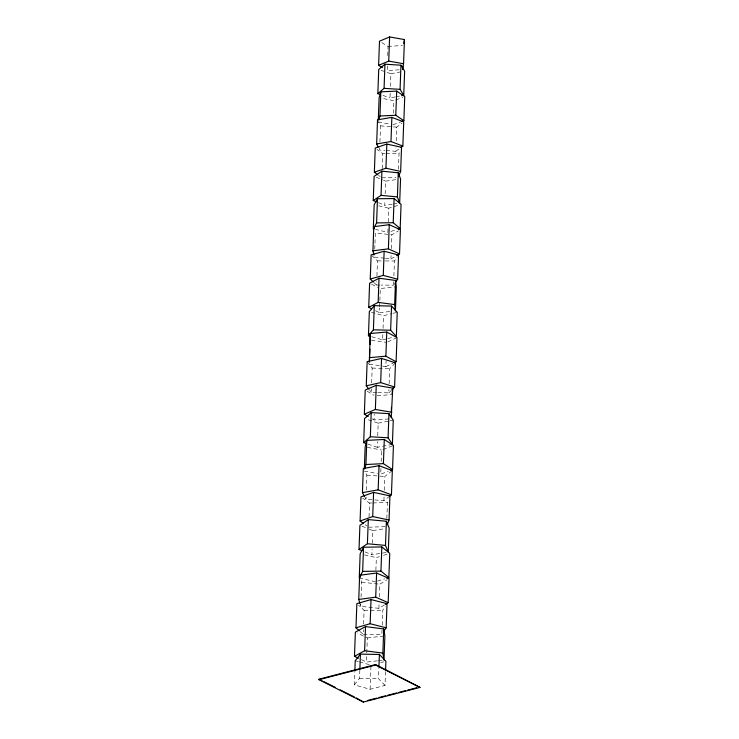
<?xml version="1.0" encoding="UTF-8"?>
<svg xmlns="http://www.w3.org/2000/svg" width="739" height="739" viewBox="0 0 739 739"><rect width="100%" height="100%" fill="white"/><g stroke="black" fill="none" stroke-linecap="round" stroke-linejoin="round"><path stroke-width="0.55" stroke-dasharray="3.69 2.77" d="M385.536 671.622L385.028 685.423L370.1 689.293L354.341 684.877L354.803 672.222M384.465 604.936L378.904 608.336L360.724 606.34L360.808 604.04M361.057 597.14L361.611 582.193L361.048 580.217M374.765 249.034L374.932 244.433M374.978 243.279L375.357 232.933L391.799 234.826L398.497 230.864M389.767 496.1L383.92 500.636L365.99 499.296L366.073 496.996M366.332 490.096L366.877 475.149L364.844 471.343M354.341 684.877L359.533 678.282L359.828 670.236M379.717 147.708L379.634 150.008L385.028 150.442M379.929 141.953L380.52 125.852L378.525 121.833M376.761 392.418L371.283 392.206L371.412 388.751M371.625 383.005L372.17 368.05L367.144 361.676M382.035 629.822L381.86 634.422L363.218 634.404L363.385 629.804M363.597 624.058L364.096 610.248L358.47 605.102M379.985 285.069L376.594 285.051L376.724 281.596M376.927 275.85L377.481 260.895L371.92 255.62M369.02 516.866L369.528 503.065L362.683 498.095M382.229 168.64L382.784 153.684L376.918 149.287M388.797 418.939L374.045 419.974L374.257 414.219M387.347 65.974L387.171 70.575L399.291 69.799M387.726 55.628L388.058 46.428L381.398 42.345M377.417 660.832L366.452 662.079L366.747 654.024M366.793 652.879L367.338 637.923L357.362 633.12M389.721 311.562L379.421 312.671L379.587 308.071M379.624 306.916L380.308 288.515L396.326 286.787M386.091 552.541L371.911 554.73L372.123 548.985M372.336 543.23L372.798 530.574L367.837 528.57M392.206 204.204L384.742 205.313L384.908 200.712M385.167 193.812L385.629 181.166L383.541 180.288M392.391 444.315L377.306 447.326L377.518 441.58M377.731 435.825L378.192 423.179L366.664 419.235M395.291 96.892L390.007 97.908L390.22 92.153M390.432 86.408L390.894 73.752L380.761 70.196M371.717 336.735L382.626 339.875L382.885 332.975M383.051 328.375L383.513 315.719L391.956 313.604M370.1 689.293L370.987 665.137M387.993 228.914L387.864 232.369L375.532 229.404M388.243 222.014L388.751 208.213L399.014 205.045M375.883 570.277L376.345 557.631L379.44 556.643M393.425 113.316L393.887 100.67L382.275 98.379M380.936 468.471L380.724 474.216L388.252 471.288M381.185 461.57L381.61 450.069L393.434 445.46M382.571 366.119L385.878 366.618L386.091 360.863M385.435 258.345L390.913 258.973L391.042 255.528M391.291 248.627L391.799 234.826M378.904 608.336L379.07 603.735M379.329 596.835L379.791 584.179L387.199 579.653M386.109 150.525L395.827 151.301L395.947 147.846M396.206 140.946L396.714 127.145L401.97 123.219M383.92 500.636L384.086 496.035M384.298 490.29L384.807 476.489L392.326 470.651M377.851 392.464L388.806 392.908L388.926 389.453M389.139 383.707L389.684 368.752L395.485 362.821M385.028 685.423L378.497 678.624L378.876 668.268M393.582 283.998L393.665 281.698M393.878 275.952L394.432 260.996L397.37 256.729M398.432 169.323L399.023 153.222L399.864 151.246M382.202 625.222L382.747 610.266L385.195 606.488M386.839 518.556L387.43 502.455L388.141 500.571M394.718 283.443L393.545 285.152L381.112 285.078M388.806 392.908L390.977 390.682M395.827 151.301L399.328 148.687M390.913 258.973L395.698 256.147M387.781 341.972L396.982 337.584M385.878 366.618L393.037 363.2M395.864 99.922L402.773 97.308M393 124.817L400.898 121.833M383.559 555.331L387.689 554.019M377.518 581.122L384.742 578.822M390.94 231.418L396.076 229.829M380.585 662.652L383.781 661.83M393.019 313.336L397.24 312.283M382.626 339.875L386.848 338.813M387.91 338.545L393.185 337.224M378.192 423.179L388.963 421.018M390.044 420.805L393.268 420.158M390.894 73.752L402.524 71.517M396.353 96.689L399.522 96.079M372.798 530.574L384.788 528.718M385.629 181.166L396.289 179.577M393.268 204.047L397.536 203.419M367.338 637.923L382.691 636.177M378.516 660.712L382.904 660.213M377.204 395.661L391.956 394.626M388.058 46.428L402.376 45.504M369.528 503.065L371.763 502.991M372.881 502.954L387.43 502.455M368.641 527.221L385.425 526.648M382.784 153.684L384.945 153.629M386.026 153.592L399.023 153.222M381.897 177.84L395.975 177.434M364.096 610.248L382.747 610.266M377.481 260.895L384.262 260.941M385.388 260.941L394.432 260.996M359.533 678.282L378.497 678.624M372.17 368.05L389.684 368.752M366.877 475.149L384.807 476.489M380.52 125.852L396.714 127.145M361.611 582.193L379.791 584.179M374.47 257.08L384.335 258.216M371.329 340.116L385.656 342.296M369.343 364.105L381.472 365.944M367.348 447.344L381.61 450.069M364.272 471.076L377.435 473.588M378.22 121.898L389.841 124.198M364.466 554.85L376.345 557.631M359.265 578L375.458 581.778M378.664 205.793L388.751 208.213M355.228 660.721L358.378 661.608M359.431 661.904L369.934 664.841M371.505 312.264L383.513 315.719M367.874 444.102L377.306 447.326M382.913 95.414L390.007 97.908M361.888 526.159L366.849 528.163M364.974 551.922L371.911 554.73M376.206 177.24L382.488 179.854M378.46 202.698L384.742 205.313M361.463 659.678L366.452 662.079M371.56 284.192L378.359 287.554M375.532 310.749L379.421 312.671M367.163 391.208L373.962 395.245M372.105 418.819L374.045 419.974M365.214 524.736L366.932 525.974M378.544 175.328L380.216 176.584M359.995 631.466L363.218 634.404M374.211 282.788L376.594 285.051M369.398 389.813L371.283 392.206M364.974 497.393L365.99 499.296M360.161 604.373L360.724 606.34"/><path stroke-width="1.11" d="M369.343 361.962L370.23 333.511L386.765 332.051L396.982 337.584L396.104 361.731L394.053 362.71M370.23 333.511L370.054 344.55M318.98 679.695L318.999 679.196L375.597 664.546L420.001 687.399L363.403 702.05L318.98 679.695L375.578 665.045L420.001 687.399M358.47 658.237L354.48 656.315L355.367 632.159L365.509 626.598L383.744 628.935L384.88 635.928L383.994 660.084L382.867 653.082L383.744 628.935M359.191 630.727L355.976 627.79L356.863 603.634L371.033 599.56L387.033 603.661L386.146 627.808L383.698 631.586M361.999 550.712L359.025 549.511L359.911 525.355L368.299 519.591L386.377 521.254L389.157 528.043L388.271 552.199L385.49 545.41L386.377 521.254M363.505 523.489L360.087 521.004L360.974 496.857L373.592 492.405L389.943 495.869L389.056 520.025L387.254 524.727M354.849 671.077L355.228 660.721L360.42 654.135L379.384 654.468L385.915 661.276L385.573 670.476M368.225 416.51L364.336 414.209L365.223 390.053L376.253 385.296L392.769 388.123L391.208 417.701M365.777 443.382L363.68 442.67L364.567 418.514L371.218 412.621L388.963 413.637L393.268 420.158L392.391 444.315L388.077 437.793L388.963 413.637M371.643 308.819L368.724 307.378L369.611 283.231L379.033 278.233L395.541 280.432L396.326 286.787L395.439 310.943L394.654 304.588L395.541 280.432M368.77 389.019L366.258 385.832L367.144 361.676L381.555 358.443L395.485 362.821L394.598 386.968L391.698 389.943M373.417 282.03L370.239 279.019L371.126 254.863L384.151 251.232L398.552 255.029L397.665 279.176L395.31 282.594M364.466 496.442L362.433 492.636L363.32 468.48L379.042 465.699L392.326 470.651L391.439 494.797L389.767 496.1M376.373 201.83L373.232 200.528L374.119 176.372L381.924 171.199L398.266 172.787L400.556 178.949L399.67 203.105L397.379 196.943L398.266 172.787M359.875 603.384L358.757 599.44L359.634 575.284L376.604 573.021L389.056 578.517L388.169 602.664L385.388 604.373M370.627 336.411L368.438 335.783L369.324 311.636L374.276 305.669L391.531 306.075L397.24 312.283L396.353 336.43L390.645 330.222L391.531 306.075M377.703 174.7L374.359 172.187L375.246 148.031L386.83 144.068L401.536 147.283L400.649 171.43L398.561 176.381M382.414 67.665L378.608 65.337L379.495 41.181L389.619 36.95L404.445 39.573L403.559 63.73L402.755 68.607M379.874 94.352L377.841 93.641L378.728 69.484L384.954 64.201L400.963 65.198L404.63 71.11L403.743 95.257L401.637 95.664M364.355 468.775L365.149 446.919L366.803 440.37L384.289 439.465L393.434 445.46L392.548 469.607L390.395 470.447M378.137 146.987L376.641 143.966L377.518 119.82L391.864 117.381L403.725 121.907L402.838 146.063L401.083 147.375M373.952 254.992L372.918 250.817L373.805 226.67L389.287 224.693L400.409 229.727L399.522 253.883L396.658 255.583M369.426 361.805L369.888 349.15M378.303 119.598L379.107 97.751L380.825 91.839L396.677 91.109L404.75 96.56L403.863 120.716L401.887 121.464M364.817 468.896L365.925 464.526L366.803 440.37M363.542 547.239L360.152 553.844L359.265 578L362.655 571.395L363.542 547.239L381.832 546.943L389.749 553.354L388.862 577.51L386.802 578.166M378.793 119.93L379.948 115.995L380.825 91.839M359.875 669.081L360.42 654.135M377.481 198.754L374.174 204.712L373.297 228.868L376.594 222.901L377.481 198.754L394.099 198.56L401.065 204.417L400.178 228.563L398.127 229.201M368.438 335.783L373.398 329.825L374.276 305.669M363.68 442.67L370.331 436.767L371.218 412.621M359.025 549.511L367.412 543.747L368.299 519.591M377.841 93.641L384.068 88.357L384.954 64.201M373.232 200.528L381.038 195.355L381.924 171.199M354.48 656.315L364.623 650.754L365.509 626.598M363.403 702.05L356.355 698.004M368.724 307.378L378.146 302.38L379.033 278.233M364.336 414.209L375.366 409.452L376.253 385.296M378.608 65.337L388.732 61.106L389.619 36.95M360.087 521.004L372.705 516.561L373.592 492.405M374.359 172.187L385.943 168.224L386.83 144.068M355.976 627.79L370.147 623.716L371.033 599.56M370.239 279.019L383.264 275.388L384.151 251.232M394.598 386.968L380.668 382.599L381.555 358.443M391.439 494.797L378.156 489.855L379.042 465.699M402.838 146.063L390.977 141.537L391.864 117.381M399.522 253.883L388.4 248.84L389.287 224.693M388.169 602.664L375.717 597.167L376.604 573.021M396.104 361.731L385.878 356.198L386.765 332.051M375.578 665.045L375.597 664.546M403.863 120.716L395.79 115.266L396.677 91.109M392.548 469.607L383.402 463.621L384.289 439.465M400.178 228.563L393.213 222.716L394.099 198.56M388.862 577.51L380.945 571.09L381.832 546.943M378.922 667.123L379.384 654.468M403.743 95.257L400.076 89.354L400.963 65.198M402.598 69.586L402.718 66.131M391.319 411.882L391.485 407.281M392.086 393.545L392.769 388.123M403.799 43.481L404.445 39.573M367.856 700.406L376.733 698.115M378.959 697.533L385.61 695.815M387.836 695.242L396.714 692.942M398.931 692.369L405.591 690.642M407.808 690.069L416.685 687.769M366.258 385.832L380.668 382.599M362.433 492.636L378.156 489.855M376.641 143.966L390.977 141.537M358.757 599.44L375.717 597.167M372.918 250.817L388.4 248.84M369.343 357.667L385.878 356.198M365.925 464.526L383.402 463.621M379.948 115.995L395.79 115.266M362.655 571.395L380.945 571.09M376.594 222.901L393.213 222.716M373.398 329.825L390.645 330.222M370.331 436.767L388.077 437.793M384.068 88.357L400.076 89.354M367.412 543.747L385.49 545.41M381.038 195.355L397.379 196.943M364.623 650.754L382.867 653.082M378.146 302.38L394.654 304.588M375.366 409.452L391.882 412.279M388.732 61.106L403.559 63.73M372.705 516.561L389.056 520.025M385.943 168.224L400.649 171.43M370.147 623.716L386.146 627.808M383.264 275.388L397.665 279.176M318.999 679.196L322.028 680.721M324.051 681.746L335.155 687.335M340.199 689.875L354.332 696.988M359.634 575.284L360.198 577.261M373.805 226.67L374.322 228.757"/></g></svg>
